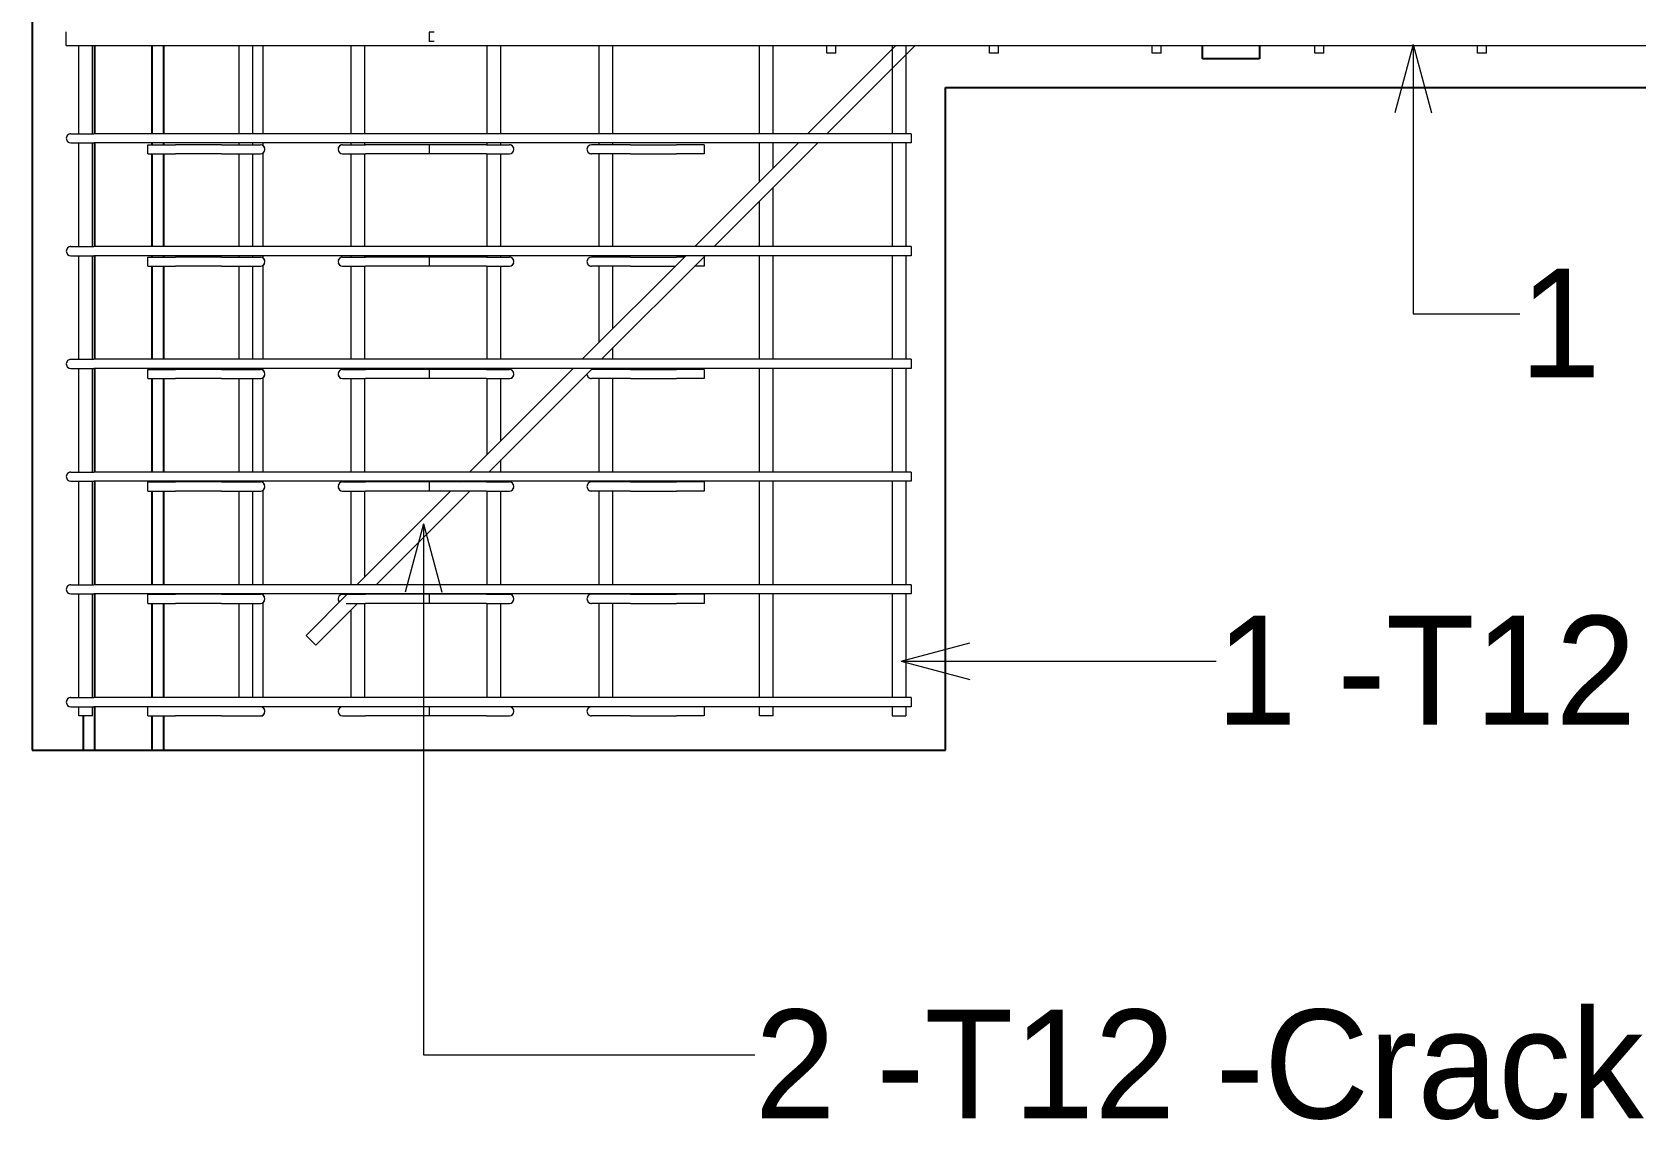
# Model space of a CAD drawing. Header units: millimetres. Extents: x -31655 to -5862, y 2843 to 78926.
# Drawn here: x -30450 to -29046, y 2946 to 3898 of the extents above; entities that cross this region are included whole.
import ezdxf

# ---------------------------------------------------------------- set-up
doc = ezdxf.new("R2010")
doc.units = ezdxf.units.MM
for name, color, linetype, lineweight in [('A-WALL', 113, 'Continuous', 25), ('S-RBAR', 171, 'Continuous', 18), ('S-RBAR-IDEN', 171, 'Continuous', 9)]:
    doc.layers.add(name, color=color, linetype=linetype, lineweight=lineweight)
doc.styles.add('Nirmala UI', font='Nirmala.ttf', dxfattribs={"height": 95.25})

msp = doc.modelspace()

# ---------------------------------------------------------------- linework, layer by layer
at = {"layer": 'A-WALL'}
for p, q in [((-30450.4, 6199.7), (-30450.4, 3269.7)), ((-30395.4, 3809.4), (-30395.4, 3886.5)), ((-30345.4, 3886.5), (-30345.4, 3809.4)), ((-30335.4, 3886.5), (-30335.4, 3809.4)), ((-29425.4, 3874.8), (-29425.4, 3886.5)), ((-29375.4, 3886.5), (-29375.4, 3874.8)), ((-29375.4, 3874.8), (-29425.4, 3874.8)), ((-29650.4, 3269.7), (-29650.4, 3849.8)), ((-29650.4, 3849.8), (-27250.4, 3849.8)), ((-30395.4, 3710.6), (-30395.4, 3801.4)), ((-30345.4, 3801.4), (-30345.4, 3799.8)), ((-30335.4, 3801.4), (-30335.4, 3799.8)), ((-30345.4, 3791.8), (-30345.4, 3710.6)), ((-30335.4, 3791.8), (-30335.4, 3710.6)), ((-30395.4, 3611.9), (-30395.4, 3702.6)), ((-30345.4, 3702.6), (-30345.4, 3701.4)), ((-30335.4, 3702.6), (-30335.4, 3701.4)), ((-30345.4, 3693.4), (-30345.4, 3611.9)), ((-30335.4, 3693.4), (-30335.4, 3611.9)), ((-30395.4, 3513.2), (-30395.4, 3603.9)), ((-30345.4, 3603.9), (-30345.4, 3603)), ((-30335.4, 3603.9), (-30335.4, 3603)), ((-30345.4, 3595), (-30345.4, 3513.2)), ((-30335.4, 3595), (-30335.4, 3513.2)), ((-30395.4, 3414.5), (-30395.4, 3505.2)), ((-30345.4, 3505.2), (-30345.4, 3504.6)), ((-30335.4, 3505.2), (-30335.4, 3504.6)), ((-30345.4, 3496.6), (-30345.4, 3414.5)), ((-30335.4, 3496.6), (-30335.4, 3414.5)), ((-30395.4, 3315.8), (-30395.4, 3406.5)), ((-30345.4, 3398.2), (-30345.4, 3315.8)), ((-30335.4, 3398.2), (-30335.4, 3315.8)), ((-30395.4, 3269.7), (-30395.4, 3307.8)), ((-30405.4, 3269.7), (-30405.4, 3299.7)), ((-30345.4, 3299.7), (-30345.4, 3269.7)), ((-30335.4, 3299.7), (-30335.4, 3269.7)), ((-30450.4, 3269.7), (-29650.4, 3269.7))]:
    msp.add_line(p, q, dxfattribs=at)
at = {"layer": 'S-RBAR'}
for p, q in [((-30420.4, 3886.5), (-30420.4, 3898.5)), ((-30098.1, 3898.2), (-30102.6, 3898.2)), ((-30102.6, 3898.2), (-30102.6, 3890.2)), ((-30420.4, 3886.5), (-26480.4, 3886.5)), ((-30409.5, 3809.4), (-30409.5, 3886.5)), ((-30397.5, 3809.4), (-30397.5, 3886.5)), ((-30269, 3809.4), (-30269, 3886.5)), ((-30257, 3809.4), (-30257, 3886.5)), ((-30248.3, 3886.5), (-30248.3, 3809.4)), ((-30171, 3809.4), (-30171, 3886.5)), ((-30159, 3809.4), (-30159, 3886.5)), ((-30098.1, 3890.2), (-30102.6, 3890.2)), ((-30051.8, 3809.4), (-30051.8, 3886.5)), ((-30039.8, 3809.4), (-30039.8, 3886.5)), ((-29953.8, 3809.4), (-29953.8, 3886.5)), ((-29941.8, 3809.4), (-29941.8, 3886.5)), ((-29813.3, 3809.4), (-29813.3, 3886.5)), ((-29801.3, 3809.4), (-29801.3, 3886.5)), ((-29771.2, 3809.4), (-29694, 3886.5)), ((-29754.4, 3879.8), (-29754.4, 3886.5)), ((-29746.4, 3879.8), (-29754.4, 3879.8)), ((-29754.2, 3809.4), (-29677.1, 3886.5)), ((-29746.4, 3879.8), (-29746.4, 3886.5)), ((-29697.1, 3886.5), (-29697.1, 3809.4)), ((-29685.1, 3886.5), (-29685.1, 3809.4)), ((-29611.9, 3879.8), (-29611.9, 3886.5)), ((-29603.9, 3879.8), (-29611.9, 3879.8)), ((-29603.9, 3879.8), (-29603.9, 3886.5)), ((-29469.4, 3879.8), (-29469.4, 3886.5)), ((-29461.4, 3879.8), (-29469.4, 3879.8)), ((-29461.4, 3879.8), (-29461.4, 3886.5)), ((-29327, 3879.8), (-29327, 3886.5)), ((-29319, 3879.8), (-29327, 3879.8)), ((-29319, 3879.8), (-29319, 3886.5)), ((-29184.5, 3879.8), (-29184.5, 3886.5)), ((-29176.5, 3879.8), (-29184.5, 3879.8)), ((-29176.5, 3879.8), (-29176.5, 3886.5)), ((-30416.4, 3809.4), (-30396.4, 3809.4)), ((-29680.4, 3809.4), (-30396.4, 3809.4)), ((-29680.4, 3809.4), (-29680.4, 3801.4)), ((-30416.4, 3801.4), (-30396.4, 3801.4)), ((-30409.5, 3710.6), (-30409.5, 3801.4)), ((-30397.5, 3710.6), (-30397.5, 3801.4)), ((-29680.4, 3801.4), (-30396.4, 3801.4)), ((-30348.9, 3799.8), (-30324.7, 3799.8)), ((-30348.9, 3791.8), (-30348.9, 3799.8)), ((-30284.5, 3799.8), (-30324.7, 3799.8)), ((-30284.5, 3799.8), (-30250.4, 3799.8)), ((-30269, 3799.8), (-30269, 3801.4)), ((-30257, 3799.8), (-30257, 3801.4)), ((-30248.3, 3801.4), (-30248.3, 3799.2)), ((-30178.4, 3799.8), (-30158.4, 3799.8)), ((-30171, 3799.8), (-30171, 3801.4)), ((-30159, 3799.8), (-30159, 3801.4)), ((-30102.6, 3799.8), (-30158.4, 3799.8)), ((-30096.1, 3799.8), (-30102.6, 3799.8)), ((-30102.6, 3799.8), (-30102.6, 3791.8)), ((-30052.4, 3799.8), (-30096.1, 3799.8)), ((-30052.4, 3799.8), (-30032.4, 3799.8)), ((-30051.8, 3799.8), (-30051.8, 3801.4)), ((-30039.8, 3799.8), (-30039.8, 3801.4)), ((-29926.3, 3799.8), (-29960.4, 3799.8)), ((-29953.8, 3799.8), (-29953.8, 3801.4)), ((-29941.8, 3799.8), (-29941.8, 3801.4)), ((-29926.3, 3799.8), (-29886.1, 3799.8)), ((-29861.9, 3799.8), (-29886.1, 3799.8)), ((-29869.9, 3710.6), (-29779.2, 3801.4)), ((-29861.9, 3799.8), (-29861.9, 3791.8)), ((-29852.9, 3710.6), (-29762.2, 3801.4)), ((-29813.3, 3767.2), (-29813.3, 3801.4)), ((-29801.3, 3779.2), (-29801.3, 3801.4)), ((-29697.1, 3801.4), (-29697.1, 3710.6)), ((-29685.1, 3801.4), (-29685.1, 3710.6)), ((-30348.9, 3791.8), (-30324.7, 3791.8)), ((-30284.5, 3791.8), (-30324.7, 3791.8)), ((-30284.5, 3791.8), (-30250.4, 3791.8)), ((-30269, 3710.6), (-30269, 3791.8)), ((-30257, 3710.6), (-30257, 3791.8)), ((-30248.3, 3792.4), (-30248.3, 3710.6)), ((-30178.4, 3791.8), (-30158.4, 3791.8)), ((-30171, 3710.6), (-30171, 3791.8)), ((-30159, 3710.6), (-30159, 3791.8)), ((-30102.6, 3791.8), (-30158.4, 3791.8)), ((-30096.1, 3791.8), (-30102.6, 3791.8)), ((-30052.4, 3791.8), (-30096.1, 3791.8)), ((-30052.4, 3791.8), (-30032.4, 3791.8)), ((-30051.8, 3710.6), (-30051.8, 3791.8)), ((-30039.8, 3710.6), (-30039.8, 3791.8)), ((-29926.3, 3791.8), (-29960.4, 3791.8)), ((-29953.8, 3710.6), (-29953.8, 3791.8)), ((-29941.8, 3710.6), (-29941.8, 3791.8)), ((-29926.3, 3791.8), (-29886.1, 3791.8)), ((-29861.9, 3791.8), (-29886.1, 3791.8)), ((-29801.3, 3710.6), (-29801.3, 3762.2)), ((-29813.3, 3710.6), (-29813.3, 3750.2)), ((-30416.4, 3710.6), (-30396.4, 3710.6)), ((-29680.4, 3710.6), (-30396.4, 3710.6)), ((-29680.4, 3710.6), (-29680.4, 3702.6)), ((-30416.4, 3702.6), (-30396.4, 3702.6)), ((-30409.5, 3611.9), (-30409.5, 3702.6)), ((-30397.5, 3611.9), (-30397.5, 3702.6)), ((-29680.4, 3702.6), (-30396.4, 3702.6)), ((-30348.9, 3701.4), (-30324.7, 3701.4)), ((-30348.9, 3693.4), (-30348.9, 3701.4)), ((-30284.5, 3701.4), (-30324.7, 3701.4)), ((-30284.5, 3701.4), (-30250.4, 3701.4)), ((-30269, 3701.4), (-30269, 3702.6)), ((-30257, 3701.4), (-30257, 3702.6)), ((-30248.3, 3702.6), (-30248.3, 3700.8)), ((-30178.4, 3701.4), (-30158.4, 3701.4)), ((-30171, 3701.4), (-30171, 3702.6)), ((-30159, 3701.4), (-30159, 3702.6)), ((-30102.6, 3701.4), (-30158.4, 3701.4)), ((-30096.1, 3701.4), (-30102.6, 3701.4)), ((-30102.6, 3701.4), (-30102.6, 3693.4)), ((-30052.4, 3701.4), (-30096.1, 3701.4)), ((-30052.4, 3701.4), (-30032.4, 3701.4)), ((-30051.8, 3701.4), (-30051.8, 3702.6)), ((-30039.8, 3701.4), (-30039.8, 3702.6)), ((-29968.6, 3611.9), (-29877.9, 3702.6)), ((-29926.3, 3701.4), (-29960.4, 3701.4)), ((-29953.8, 3701.4), (-29953.8, 3702.6)), ((-29951.6, 3611.9), (-29860.9, 3702.6)), ((-29941.8, 3701.4), (-29941.8, 3702.6)), ((-29926.3, 3701.4), (-29886.1, 3701.4)), ((-29879.1, 3701.4), (-29886.1, 3701.4)), ((-29861.9, 3701.4), (-29861.9, 3693.4)), ((-29813.3, 3611.9), (-29813.3, 3702.6)), ((-29801.3, 3611.9), (-29801.3, 3702.6)), ((-29697.1, 3702.6), (-29697.1, 3611.9)), ((-29685.1, 3702.6), (-29685.1, 3611.9)), ((-30348.9, 3693.4), (-30324.7, 3693.4)), ((-30284.5, 3693.4), (-30324.7, 3693.4)), ((-30284.5, 3693.4), (-30250.4, 3693.4)), ((-30269, 3611.9), (-30269, 3693.4)), ((-30257, 3611.9), (-30257, 3693.4)), ((-30248.3, 3694), (-30248.3, 3611.9)), ((-30178.4, 3693.4), (-30158.4, 3693.4)), ((-30171, 3611.9), (-30171, 3693.4)), ((-30159, 3611.9), (-30159, 3693.4)), ((-30102.6, 3693.4), (-30158.4, 3693.4)), ((-30096.1, 3693.4), (-30102.6, 3693.4)), ((-30052.4, 3693.4), (-30096.1, 3693.4)), ((-30052.4, 3693.4), (-30032.4, 3693.4)), ((-30051.8, 3611.9), (-30051.8, 3693.4)), ((-30039.8, 3611.9), (-30039.8, 3693.4)), ((-29926.3, 3693.4), (-29960.4, 3693.4)), ((-29953.8, 3626.7), (-29953.8, 3693.4)), ((-29941.8, 3638.7), (-29941.8, 3693.4)), ((-29926.3, 3693.4), (-29887.1, 3693.4)), ((-29861.9, 3693.4), (-29870.2, 3693.4)), ((-30416.4, 3611.9), (-30396.4, 3611.9)), ((-29680.4, 3611.9), (-30396.4, 3611.9)), ((-29941.8, 3611.9), (-29941.8, 3621.8)), ((-29680.4, 3611.9), (-29680.4, 3603.9)), ((-30416.4, 3603.9), (-30396.4, 3603.9)), ((-30409.5, 3513.2), (-30409.5, 3603.9)), ((-30397.5, 3513.2), (-30397.5, 3603.9)), ((-29680.4, 3603.9), (-30396.4, 3603.9)), ((-30348.9, 3603), (-30324.7, 3603)), ((-30348.9, 3595), (-30348.9, 3603)), ((-30284.5, 3603), (-30324.7, 3603)), ((-30284.5, 3603), (-30250.4, 3603)), ((-30269, 3603), (-30269, 3603.9)), ((-30257, 3603), (-30257, 3603.9)), ((-30248.3, 3603.9), (-30248.3, 3602.4)), ((-30178.4, 3603), (-30158.4, 3603)), ((-30171, 3603), (-30171, 3603.9)), ((-30159, 3603), (-30159, 3603.9)), ((-30102.6, 3603), (-30158.4, 3603)), ((-30096.1, 3603), (-30102.6, 3603)), ((-30102.6, 3603), (-30102.6, 3595)), ((-30052.4, 3603), (-30096.1, 3603)), ((-30067.3, 3513.2), (-29976.6, 3603.9)), ((-30052.4, 3603), (-30032.4, 3603)), ((-30051.8, 3603), (-30051.8, 3603.9)), ((-30050.4, 3513.2), (-29959.6, 3603.9)), ((-30039.8, 3603), (-30039.8, 3603.9)), ((-29926.3, 3603), (-29960.4, 3603)), ((-29953.8, 3603), (-29953.8, 3603.9)), ((-29941.8, 3603), (-29941.8, 3603.9)), ((-29926.3, 3603), (-29886.1, 3603)), ((-29861.9, 3603), (-29886.1, 3603)), ((-29861.9, 3603), (-29861.9, 3595)), ((-29813.3, 3513.2), (-29813.3, 3603.9)), ((-29801.3, 3513.2), (-29801.3, 3603.9)), ((-29697.1, 3603.9), (-29697.1, 3513.2)), ((-29685.1, 3603.9), (-29685.1, 3513.2)), ((-30348.9, 3595), (-30324.7, 3595)), ((-30284.5, 3595), (-30324.7, 3595)), ((-30284.5, 3595), (-30250.4, 3595)), ((-30269, 3513.2), (-30269, 3595)), ((-30257, 3513.2), (-30257, 3595)), ((-30248.3, 3595.6), (-30248.3, 3513.2)), ((-30178.4, 3595), (-30158.4, 3595)), ((-30171, 3513.2), (-30171, 3595)), ((-30159, 3513.2), (-30159, 3595)), ((-30102.6, 3595), (-30158.4, 3595)), ((-30096.1, 3595), (-30102.6, 3595)), ((-30052.4, 3595), (-30096.1, 3595)), ((-30052.4, 3595), (-30032.4, 3595)), ((-30051.8, 3528.7), (-30051.8, 3595)), ((-30039.8, 3540.7), (-30039.8, 3595)), ((-29926.3, 3595), (-29960.4, 3595)), ((-29953.8, 3513.2), (-29953.8, 3595)), ((-29941.8, 3513.2), (-29941.8, 3595)), ((-29926.3, 3595), (-29886.1, 3595)), ((-29861.9, 3595), (-29886.1, 3595)), ((-30416.4, 3513.2), (-30396.4, 3513.2)), ((-29680.4, 3513.2), (-30396.4, 3513.2)), ((-30039.8, 3513.2), (-30039.8, 3523.8)), ((-29680.4, 3513.2), (-29680.4, 3505.2)), ((-30416.4, 3505.2), (-30396.4, 3505.2)), ((-30409.5, 3414.5), (-30409.5, 3505.2)), ((-30397.5, 3414.5), (-30397.5, 3505.2)), ((-29680.4, 3505.2), (-30396.4, 3505.2)), ((-30348.9, 3504.6), (-30324.7, 3504.6)), ((-30348.9, 3496.6), (-30348.9, 3504.6)), ((-30284.5, 3504.6), (-30324.7, 3504.6)), ((-30284.5, 3504.6), (-30250.4, 3504.6)), ((-30269, 3504.6), (-30269, 3505.2)), ((-30257, 3504.6), (-30257, 3505.2)), ((-30248.3, 3505.2), (-30248.3, 3503.9)), ((-30178.4, 3504.6), (-30158.4, 3504.6)), ((-30171, 3504.6), (-30171, 3505.2)), ((-30159, 3504.6), (-30159, 3505.2)), ((-30102.6, 3504.6), (-30158.4, 3504.6)), ((-30096.1, 3504.6), (-30102.6, 3504.6)), ((-30102.6, 3504.6), (-30102.6, 3496.6)), ((-30052.4, 3504.6), (-30096.1, 3504.6)), ((-30076, 3504.6), (-30075.3, 3505.2)), ((-30059, 3504.6), (-30058.4, 3505.2)), ((-30052.4, 3504.6), (-30032.4, 3504.6)), ((-30051.8, 3504.6), (-30051.8, 3505.2)), ((-30039.8, 3504.6), (-30039.8, 3505.2)), ((-29926.3, 3504.6), (-29960.4, 3504.6)), ((-29953.8, 3504.6), (-29953.8, 3505.2)), ((-29941.8, 3504.6), (-29941.8, 3505.2)), ((-29926.3, 3504.6), (-29886.1, 3504.6)), ((-29861.9, 3504.6), (-29886.1, 3504.6)), ((-29861.9, 3504.6), (-29861.9, 3496.6)), ((-29813.3, 3414.5), (-29813.3, 3505.2)), ((-29801.3, 3414.5), (-29801.3, 3505.2)), ((-29697.1, 3505.2), (-29697.1, 3414.5)), ((-29685.1, 3505.2), (-29685.1, 3414.5)), ((-30348.9, 3496.6), (-30324.7, 3496.6)), ((-30284.5, 3496.6), (-30324.7, 3496.6)), ((-30284.5, 3496.6), (-30250.4, 3496.6)), ((-30269, 3414.5), (-30269, 3496.6)), ((-30257, 3414.5), (-30257, 3496.6)), ((-30248.3, 3497.2), (-30248.3, 3414.5)), ((-30178.4, 3496.6), (-30158.4, 3496.6)), ((-30171, 3414.5), (-30171, 3496.6)), ((-30166.1, 3414.5), (-30084, 3496.6)), ((-30159, 3421.5), (-30159, 3496.6)), ((-30102.6, 3496.6), (-30158.4, 3496.6)), ((-30149.1, 3414.5), (-30067, 3496.6)), ((-30096.1, 3496.6), (-30102.6, 3496.6)), ((-30052.4, 3496.6), (-30096.1, 3496.6)), ((-30052.4, 3496.6), (-30032.4, 3496.6)), ((-30051.8, 3414.5), (-30051.8, 3496.6)), ((-30039.8, 3414.5), (-30039.8, 3496.6)), ((-29926.3, 3496.6), (-29960.4, 3496.6)), ((-29953.8, 3414.5), (-29953.8, 3496.6)), ((-29941.8, 3414.5), (-29941.8, 3496.6)), ((-29926.3, 3496.6), (-29886.1, 3496.6)), ((-29861.9, 3496.6), (-29886.1, 3496.6)), ((-30416.4, 3414.5), (-30396.4, 3414.5)), ((-29680.4, 3414.5), (-30396.4, 3414.5)), ((-29680.4, 3414.5), (-29680.4, 3406.5)), ((-30416.4, 3406.5), (-30396.4, 3406.5)), ((-30409.5, 3315.8), (-30409.5, 3406.5)), ((-30397.5, 3315.8), (-30397.5, 3406.5)), ((-29680.4, 3406.5), (-30396.4, 3406.5)), ((-30348.9, 3406.2), (-30324.7, 3406.2)), ((-30348.9, 3398.2), (-30348.9, 3406.2)), ((-30284.5, 3406.2), (-30324.7, 3406.2)), ((-30284.5, 3406.2), (-30250.4, 3406.2)), ((-30248.3, 3406.5), (-30248.3, 3405.5)), ((-30210.3, 3370.2), (-30174.1, 3406.5)), ((-30178.4, 3406.2), (-30175.5, 3406.2)), ((-30175.4, 3406.2), (-30158.4, 3406.2)), ((-30102.6, 3406.2), (-30158.4, 3406.2)), ((-30096.1, 3406.2), (-30102.6, 3406.2)), ((-30102.6, 3406.2), (-30102.6, 3398.2)), ((-30052.4, 3406.2), (-30096.1, 3406.2)), ((-30052.4, 3406.2), (-30032.4, 3406.2)), ((-29926.3, 3406.2), (-29960.4, 3406.2)), ((-29926.3, 3406.2), (-29886.1, 3406.2)), ((-29861.9, 3406.2), (-29886.1, 3406.2)), ((-29861.9, 3406.2), (-29861.9, 3398.2)), ((-29813.3, 3315.8), (-29813.3, 3406.5)), ((-29801.3, 3315.8), (-29801.3, 3406.5)), ((-29697.1, 3406.5), (-29697.1, 3315.8)), ((-29685.1, 3406.5), (-29685.1, 3315.8)), ((-30348.9, 3398.2), (-30324.7, 3398.2)), ((-30284.5, 3398.2), (-30324.7, 3398.2)), ((-30284.5, 3398.2), (-30250.4, 3398.2)), ((-30269, 3315.8), (-30269, 3398.2)), ((-30257, 3315.8), (-30257, 3398.2)), ((-30248.3, 3398.8), (-30248.3, 3315.8)), ((-30201.9, 3361.7), (-30165.4, 3398.2)), ((-30175.4, 3398.2), (-30158.4, 3398.2)), ((-30171, 3315.8), (-30171, 3392.5)), ((-30159, 3315.8), (-30159, 3398.2)), ((-30102.6, 3398.2), (-30158.4, 3398.2)), ((-30096.1, 3398.2), (-30102.6, 3398.2)), ((-30052.4, 3398.2), (-30096.1, 3398.2)), ((-30052.4, 3398.2), (-30032.4, 3398.2)), ((-30051.8, 3315.8), (-30051.8, 3398.2)), ((-30039.8, 3315.8), (-30039.8, 3398.2)), ((-29926.3, 3398.2), (-29960.4, 3398.2)), ((-29953.8, 3315.8), (-29953.8, 3398.2)), ((-29941.8, 3315.8), (-29941.8, 3398.2)), ((-29926.3, 3398.2), (-29886.1, 3398.2)), ((-29861.9, 3398.2), (-29886.1, 3398.2)), ((-30201.9, 3361.7), (-30210.3, 3370.2)), ((-30416.4, 3315.8), (-30396.4, 3315.8)), ((-29680.4, 3315.8), (-30396.4, 3315.8)), ((-29680.4, 3315.8), (-29680.4, 3307.8)), ((-30416.4, 3307.8), (-30396.4, 3307.8)), ((-30409.5, 3299.7), (-30409.5, 3307.8)), ((-30397.5, 3299.7), (-30397.5, 3307.8)), ((-30102.6, 3307.8), (-30396.4, 3307.8)), ((-30348.9, 3299.7), (-30348.9, 3307.8)), ((-30248.3, 3307.8), (-30248.3, 3307.1)), ((-30102.6, 3307.8), (-30158.4, 3307.8)), ((-30096.1, 3307.8), (-30102.6, 3307.8)), ((-30102.6, 3307.8), (-30102.6, 3299.7)), ((-30052.4, 3307.8), (-30096.1, 3307.8)), ((-29680.4, 3307.8), (-30096.1, 3307.8)), ((-29861.9, 3307.8), (-29861.9, 3299.7)), ((-29813.3, 3299.7), (-29813.3, 3307.8)), ((-29801.3, 3299.7), (-29801.3, 3307.8)), ((-29697.1, 3307.8), (-29697.1, 3299.7)), ((-29685.1, 3307.8), (-29685.1, 3299.7)), ((-30397.5, 3299.7), (-30409.5, 3299.7)), ((-30348.9, 3299.7), (-30324.7, 3299.7)), ((-30284.5, 3299.7), (-30324.7, 3299.7)), ((-30284.5, 3299.7), (-30250.4, 3299.7)), ((-30250.4, 3299.7), (-30248.3, 3299.7)), ((-30248.3, 3300.4), (-30248.3, 3299.7)), ((-30178.4, 3299.7), (-30158.4, 3299.7)), ((-30102.6, 3299.7), (-30158.4, 3299.7)), ((-30096.1, 3299.7), (-30102.6, 3299.7)), ((-30052.4, 3299.7), (-30096.1, 3299.7)), ((-30052.4, 3299.7), (-30032.4, 3299.7)), ((-29926.3, 3299.7), (-29960.4, 3299.7)), ((-29926.3, 3299.7), (-29886.1, 3299.7)), ((-29861.9, 3299.7), (-29886.1, 3299.7)), ((-29801.3, 3299.7), (-29813.3, 3299.7)), ((-29697.1, 3299.7), (-29685.1, 3299.7))]:
    msp.add_line(p, q, dxfattribs=at)
for centre, start, end in [((-30416.4, 3805.4), 90, 270), ((-30416.4, 3805.4), 120, 165), ((-30416.4, 3805.4), 90, 105), ((-30416.4, 3805.4), 195, 240), ((-30250.4, 3795.8), 270, 90), ((-30250.4, 3795.8), 15, 58.7548), ((-30250.4, 3795.8), 301.2452, 345), ((-30178.4, 3795.8), 90, 270), ((-30178.4, 3795.8), 120, 165), ((-30178.4, 3795.8), 195, 240), ((-30178.4, 3795.8), 90, 105), ((-30032.4, 3795.8), 75, 90), ((-30032.4, 3795.8), 270, 90), ((-30032.4, 3795.8), 75, 90), ((-30032.4, 3795.8), 15, 60), ((-30032.4, 3795.8), 15, 60), ((-30032.4, 3795.8), 300, 345), ((-30032.4, 3795.8), 300, 345), ((-29960.4, 3795.8), 90, 270), ((-29960.4, 3795.8), 120, 165), ((-29960.4, 3795.8), 195, 240), ((-29960.4, 3795.8), 255, 270), ((-30416.4, 3706.6), 90, 270), ((-30416.4, 3706.6), 120, 165), ((-30416.4, 3706.6), 90, 105), ((-30416.4, 3706.6), 195, 240), ((-30250.4, 3697.4), 270, 90), ((-30250.4, 3697.4), 15, 58.7548), ((-30250.4, 3697.4), 301.2452, 345), ((-30178.4, 3697.4), 90, 270), ((-30178.4, 3697.4), 120, 165), ((-30178.4, 3697.4), 195, 240), ((-30178.4, 3697.4), 90, 105), ((-30032.4, 3697.4), 75, 90), ((-30032.4, 3697.4), 270, 90), ((-30032.4, 3697.4), 75, 90), ((-30032.4, 3697.4), 15, 60), ((-30032.4, 3697.4), 15, 60), ((-30032.4, 3697.4), 300, 345), ((-30032.4, 3697.4), 300, 345), ((-29960.4, 3697.4), 90, 270), ((-29960.4, 3697.4), 120, 165), ((-29960.4, 3697.4), 195, 240), ((-29960.4, 3697.4), 255, 270), ((-30416.4, 3607.9), 90, 270), ((-30416.4, 3607.9), 120, 165), ((-30416.4, 3607.9), 90, 105), ((-30416.4, 3607.9), 195, 240), ((-30250.4, 3599), 270, 90), ((-30250.4, 3599), 15, 58.7548), ((-30250.4, 3599), 301.2452, 345), ((-30178.4, 3599), 90, 270), ((-30178.4, 3599), 120, 165), ((-30178.4, 3599), 195, 240), ((-30178.4, 3599), 90, 105), ((-30032.4, 3599), 75, 90), ((-30032.4, 3599), 270, 90), ((-30032.4, 3599), 75, 90), ((-30032.4, 3599), 15, 60), ((-30032.4, 3599), 15, 60), ((-30032.4, 3599), 300, 345), ((-30032.4, 3599), 300, 345), ((-29960.4, 3599), 180, 270), ((-29960.4, 3599), 195, 240), ((-29960.4, 3599), 255, 270), ((-30416.4, 3509.2), 90, 270), ((-30416.4, 3509.2), 120, 165), ((-30416.4, 3509.2), 90, 105), ((-30416.4, 3509.2), 195, 240), ((-30250.4, 3500.6), 270, 90), ((-30250.4, 3500.6), 15, 58.7548), ((-30250.4, 3500.6), 301.2452, 345), ((-30178.4, 3500.6), 90, 270), ((-30178.4, 3500.6), 120, 165), ((-30178.4, 3500.6), 195, 240), ((-30178.4, 3500.6), 90, 105), ((-30032.4, 3500.6), 75, 90), ((-30032.4, 3500.6), 270, 90), ((-30032.4, 3500.6), 75, 90), ((-30032.4, 3500.6), 15, 60), ((-30032.4, 3500.6), 15, 60), ((-30032.4, 3500.6), 300, 345), ((-30032.4, 3500.6), 300, 345), ((-29960.4, 3500.6), 90, 270), ((-29960.4, 3500.6), 120, 165), ((-29960.4, 3500.6), 195, 240), ((-29960.4, 3500.6), 255, 270), ((-30416.4, 3410.5), 90, 270), ((-30416.4, 3410.5), 120, 165), ((-30416.4, 3410.5), 90, 105), ((-30416.4, 3410.5), 195, 240), ((-30250.4, 3402.2), 270, 90), ((-30250.4, 3402.2), 20.2282, 58.7548), ((-30250.4, 3402.2), 301.2452, 345), ((-30178.4, 3402.2), 90, 225), ((-30178.4, 3402.2), 195, 225), ((-30178.4, 3402.2), 120, 159.7718), ((-30178.4, 3402.2), 90, 105), ((-30032.4, 3402.2), 75, 90), ((-30032.4, 3402.2), 270, 90), ((-30032.4, 3402.2), 75, 90), ((-30032.4, 3402.2), 20.2282, 60), ((-30032.4, 3402.2), 20.2282, 60), ((-30032.4, 3402.2), 300, 345), ((-30032.4, 3402.2), 300, 345), ((-29960.4, 3402.2), 90, 270), ((-29960.4, 3402.2), 195, 240), ((-29960.4, 3402.2), 120, 159.7718), ((-29960.4, 3402.2), 255, 270), ((-30416.4, 3311.8), 90, 270), ((-30416.4, 3311.8), 120, 165), ((-30416.4, 3311.8), 90, 105), ((-30416.4, 3311.8), 195, 240), ((-30250.4, 3303.8), 270, 90), ((-30250.4, 3303.8), 15, 58.7548), ((-30250.4, 3303.8), 301.2452, 345), ((-30178.4, 3303.8), 90, 270), ((-30178.4, 3303.8), 120, 165), ((-30178.4, 3303.8), 195, 240), ((-30178.4, 3303.8), 90, 105), ((-30032.4, 3303.8), 75, 90), ((-30032.4, 3303.8), 270, 90), ((-30032.4, 3303.8), 75, 90), ((-30032.4, 3303.8), 15, 60), ((-30032.4, 3303.8), 15, 60), ((-30032.4, 3303.8), 300, 345), ((-30032.4, 3303.8), 300, 345), ((-29960.4, 3303.8), 90, 270), ((-29960.4, 3303.8), 120, 165), ((-29960.4, 3303.8), 195, 240), ((-29960.4, 3303.8), 255, 270)]:
    msp.add_arc(centre, 4, start, end, dxfattribs=at)
at = {"layer": 'S-RBAR-IDEN'}
for p, q in [((-29240.9, 3887.6), (-29257, 3827.6)), ((-29240.9, 3887.6), (-29224.9, 3827.6)), ((-29240.9, 3887.6), (-29240.9, 3651.7)), ((-29240.9, 3651.7), (-29147.5, 3651.7)), ((-30107.5, 3468), (-30123.6, 3408)), ((-30107.5, 3468), (-30091.4, 3408)), ((-30107.5, 3468), (-30107.5, 3003)), ((-29689.1, 3347.6), (-29629.1, 3363.7)), ((-29689.1, 3347.6), (-29629.1, 3331.6)), ((-29689.1, 3347.6), (-29413.5, 3347.6)), ((-30107.5, 3003), (-29817.4, 3003))]:
    msp.add_line(p, q, dxfattribs=at)

# ---------------------------------------------------------------- texts
at = {"layer": 'S-RBAR-IDEN', "char_height": 95.25, "attachment_point": 1, "style": 'Nirmala UI'}
for s, insert, width in [('1 -T12', (-29147.5, 3691.4), 464.979), ('1 -T12', (-29413.5, 3387.4), 464.979), ('2 -T12 -Crack Bar', (-29817.4, 3042.7), 1253.839)]:
    msp.add_mtext(s, dxfattribs=dict(at, insert=insert, width=width))

doc.saveas('drawing.dxf')
